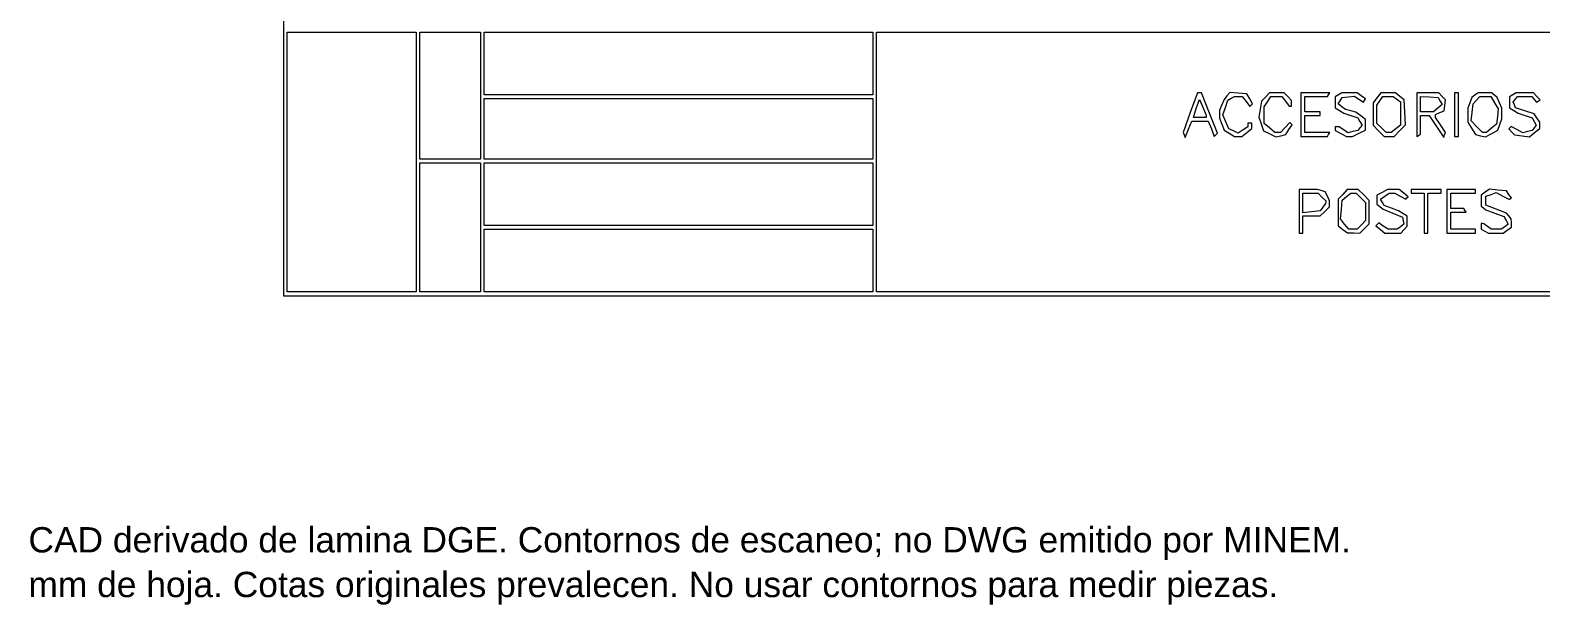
# Paper-space layout 'AN-15-DGE-071' of a CAD drawing. Header units: metres, sheet in millimetres. Extents: x 12 to 192, y 4 to 291.
# Drawn here: x 12.1 to 113.6, y 4.5 to 43.1 of the extents above; entities that cross this region are included whole.
import ezdxf

# ---------------------------------------------------------------- set-up
doc = ezdxf.new("R2010")
doc.units = ezdxf.units.M
doc.layers.add('DGE_CONTORNOS', color=7, linetype='Continuous', lineweight=0)
doc.layers.add('DGE_DATOS', color=7, linetype='Continuous', lineweight=0)
doc.styles.add('DGE_ARIAL', font='arial.ttf')

# ---------------------------------------------------------------- blocks, each defined once
blk = doc.blocks.new('LP_REF_DGE_MT_071')
at = {"layer": 'DGE_CONTORNOS'}
for points in [[(29.13, 147.42), (29.13, 25.24), (110.71, 25.24), (192.29, 25.24), (192.29, 147.42), (192.29, 269.6), (110.71, 269.6), (29.13, 269.6)], [(38.04, 34.22), (38.04, 25.5), (33.71, 25.5), (29.38, 25.5), (29.38, 34.22), (29.38, 42.93), (33.71, 42.93), (38.04, 42.93)], [(42.37, 38.67), (42.37, 34.41), (40.33, 34.41), (38.29, 34.41), (38.29, 38.67), (38.29, 42.93), (40.33, 42.93), (42.37, 42.93)], [(68.71, 40.83), (68.71, 38.73), (55.67, 38.73), (42.62, 38.73), (42.62, 40.83), (42.62, 42.93), (55.67, 42.93), (68.71, 42.93)], [(170.15, 34.22), (170.15, 25.5), (119.56, 25.5), (68.97, 25.5), (68.97, 34.22), (68.97, 42.93), (119.56, 42.93), (170.15, 42.93)], [(90.03, 37.53), (89.56, 36.2), (89.62, 36.04), (89.69, 35.87), (89.91, 36.41), (90.13, 36.95), (90.69, 36.95), (91.24, 36.95), (91.45, 36.44), (91.65, 35.92), (91.76, 36.03), (91.87, 36.14), (91.33, 37.5), (90.79, 38.86), (90.65, 38.86), (90.51, 38.86)], [(92.5, 38.65), (92.31, 38.42), (92.15, 38.06), (92, 37.7), (92, 37.43), (92, 37.16), (92.15, 36.76), (92.3, 36.35), (92.65, 36.14), (93, 35.93), (93.25, 35.93), (93.5, 35.93), (93.83, 36.2), (94.17, 36.46), (94.17, 36.64), (94.17, 36.83), (94.04, 36.83), (93.91, 36.83), (93.91, 36.7), (93.91, 36.58), (93.59, 36.37), (93.26, 36.15), (92.94, 36.3), (92.63, 36.44), (92.43, 36.91), (92.23, 37.38), (92.39, 37.88), (92.56, 38.37), (92.78, 38.49), (93, 38.61), (93.26, 38.61), (93.51, 38.61), (93.78, 38.27), (94.04, 37.93), (94.13, 38.02), (94.22, 38.11), (94.03, 38.46), (93.84, 38.8), (93.26, 38.84), (92.69, 38.87)], [(95.09, 38.57), (94.81, 38.29), (94.73, 37.76), (94.65, 37.23), (94.8, 36.77), (94.95, 36.3), (95.37, 36.1), (95.79, 35.9), (96.12, 35.98), (96.45, 36.07), (96.66, 36.39), (96.87, 36.71), (96.79, 36.79), (96.71, 36.87), (96.4, 36.53), (96.09, 36.19), (95.9, 36.19), (95.71, 36.19), (95.35, 36.5), (94.99, 36.8), (94.99, 37.36), (94.99, 37.92), (95.22, 38.26), (95.44, 38.61), (95.81, 38.61), (96.18, 38.61), (96.43, 38.29), (96.68, 37.97), (96.76, 37.97), (96.84, 37.97), (96.84, 38.16), (96.84, 38.35), (96.58, 38.61), (96.33, 38.86), (95.84, 38.86), (95.36, 38.86)], [(97.47, 37.4), (97.47, 35.93), (98.36, 35.93), (99.24, 35.93), (99.32, 36.06), (99.4, 36.19), (98.56, 36.19), (97.73, 36.19), (97.73, 36.76), (97.73, 37.33), (98.24, 37.33), (98.75, 37.33), (98.75, 37.46), (98.75, 37.59), (98.24, 37.59), (97.73, 37.59), (97.73, 38.1), (97.73, 38.61), (98.49, 38.61), (99.24, 38.61), (99.32, 38.73), (99.4, 38.86), (98.44, 38.86), (97.47, 38.86)], [(99.99, 38.72), (99.77, 38.59), (99.77, 38.22), (99.77, 37.85), (100.05, 37.67), (100.34, 37.49), (100.82, 37.34), (101.29, 37.19), (101.43, 36.93), (101.57, 36.68), (101.42, 36.51), (101.28, 36.34), (100.96, 36.26), (100.63, 36.18), (100.33, 36.37), (100.03, 36.57), (99.9, 36.57), (99.77, 36.57), (99.77, 36.45), (99.77, 36.32), (100.14, 36.13), (100.52, 35.93), (100.73, 35.93), (100.94, 35.93), (101.37, 36.14), (101.8, 36.35), (101.8, 36.7), (101.8, 37.06), (101.48, 37.32), (101.15, 37.57), (100.81, 37.65), (100.47, 37.73), (100.21, 37.92), (99.96, 38.11), (100.1, 38.32), (100.24, 38.54), (100.65, 38.58), (101.06, 38.63), (101.36, 38.43), (101.66, 38.23), (101.73, 38.35), (101.81, 38.46), (101.52, 38.66), (101.24, 38.86), (100.72, 38.86), (100.21, 38.85)], [(102.57, 38.53), (102.31, 38.19), (102.31, 37.44), (102.31, 36.68), (102.68, 36.31), (103.06, 35.93), (103.39, 35.93), (103.73, 35.93), (104.12, 36.32), (104.5, 36.71), (104.45, 37.55), (104.4, 38.39), (104.1, 38.62), (103.81, 38.86), (103.32, 38.86), (102.84, 38.86)], [(103.91, 38.43), (104.16, 38.25), (104.16, 37.47), (104.16, 36.68), (103.84, 36.44), (103.52, 36.2), (103.36, 36.19), (103.19, 36.19), (102.88, 36.5), (102.57, 36.81), (102.57, 37.43), (102.57, 38.04), (102.76, 38.32), (102.96, 38.61), (103.31, 38.61), (103.66, 38.61)], [(105.24, 37.39), (105.24, 35.92), (105.37, 36), (105.49, 36.08), (105.49, 36.71), (105.49, 37.33), (105.79, 37.33), (106.09, 37.33), (106.58, 36.6), (107.06, 35.87), (107.12, 36.04), (107.17, 36.2), (106.84, 36.7), (106.51, 37.2), (106.51, 37.3), (106.51, 37.4), (106.8, 37.53), (107.08, 37.65), (107.13, 38.01), (107.17, 38.38), (106.95, 38.62), (106.73, 38.86), (105.98, 38.86), (105.24, 38.86)], [(106.82, 38.31), (106.96, 38.08), (106.66, 37.84), (106.36, 37.59), (105.92, 37.59), (105.49, 37.59), (105.49, 38.11), (105.49, 38.62), (106.08, 38.58), (106.68, 38.54)], [(107.78, 37.4), (107.78, 35.93), (107.91, 35.93), (108.04, 35.93), (108.04, 37.4), (108.04, 38.86), (107.91, 38.86), (107.78, 38.86)], [(109.15, 38.7), (108.94, 38.54), (108.81, 38.19), (108.67, 37.83), (108.68, 37.36), (108.68, 36.89), (108.93, 36.48), (109.18, 36.07), (109.52, 35.98), (109.86, 35.9), (110.28, 36.12), (110.7, 36.35), (110.83, 36.73), (110.97, 37.12), (110.97, 37.48), (110.97, 37.83), (110.81, 38.19), (110.65, 38.54), (110.46, 38.7), (110.27, 38.85), (109.81, 38.86), (109.36, 38.86)], [(110.47, 38.19), (110.72, 37.78), (110.66, 37.27), (110.6, 36.76), (110.27, 36.48), (109.93, 36.19), (109.8, 36.19), (109.67, 36.19), (109.29, 36.58), (108.9, 36.97), (108.96, 37.54), (109.03, 38.11), (109.25, 38.36), (109.48, 38.61), (109.84, 38.61), (110.21, 38.61)], [(111.7, 38.72), (111.47, 38.59), (111.47, 38.22), (111.47, 37.85), (111.76, 37.67), (112.05, 37.49), (112.53, 37.34), (113, 37.19), (113.14, 36.93), (113.27, 36.68), (113.13, 36.51), (112.99, 36.34), (112.68, 36.26), (112.36, 36.18), (111.97, 36.39), (111.58, 36.59), (111.5, 36.51), (111.43, 36.44), (111.62, 36.24), (111.82, 36.04), (112.32, 35.98), (112.81, 35.91), (113.16, 36.19), (113.51, 36.46), (113.51, 36.68), (113.51, 36.9), (113.32, 37.17), (113.13, 37.44), (112.5, 37.65), (111.88, 37.86), (111.8, 38.06), (111.72, 38.26), (111.87, 38.43), (112.01, 38.61), (112.49, 38.61), (112.97, 38.61), (113.13, 38.42), (113.29, 38.23), (113.41, 38.3), (113.53, 38.38), (113.31, 38.62), (113.09, 38.86), (112.5, 38.86), (111.92, 38.85)], [(68.71, 36.44), (68.71, 34.41), (55.67, 34.41), (42.62, 34.41), (42.62, 36.44), (42.62, 38.48), (55.67, 38.48), (68.71, 38.48)], [(91.1, 37.3), (91.11, 37.21), (90.67, 37.21), (90.24, 37.21), (90.44, 37.81), (90.65, 38.41), (90.87, 37.9), (91.09, 37.4)], [(42.37, 29.83), (42.37, 25.5), (40.33, 25.5), (38.29, 25.5), (38.29, 29.83), (38.29, 34.15), (40.33, 34.15), (42.37, 34.15)], [(68.71, 32.05), (68.71, 29.95), (55.67, 29.95), (42.62, 29.95), (42.62, 32.05), (42.62, 34.15), (55.67, 34.15), (68.71, 34.15)], [(97.35, 30.91), (97.35, 29.44), (97.47, 29.44), (97.6, 29.44), (97.6, 30.02), (97.6, 30.59), (98.18, 30.59), (98.76, 30.59), (99.07, 30.9), (99.38, 31.21), (99.38, 31.41), (99.38, 31.6), (99.24, 31.91), (99.1, 32.22), (98.83, 32.3), (98.56, 32.37), (97.95, 32.37), (97.35, 32.37)], [(98.87, 31.86), (99.13, 31.61), (99.13, 31.51), (99.12, 31.42), (98.94, 31.18), (98.76, 30.94), (98.18, 30.88), (97.6, 30.81), (97.6, 31.46), (97.6, 32.12), (98.11, 32.12), (98.62, 32.12)], [(100.27, 32.04), (99.96, 31.71), (99.96, 30.83), (99.96, 29.94), (100.27, 29.69), (100.59, 29.45), (101.01, 29.45), (101.43, 29.44), (101.74, 29.76), (102.06, 30.07), (102.06, 30.85), (102.06, 31.63), (101.68, 32), (101.31, 32.37), (100.94, 32.37), (100.57, 32.37)], [(101.49, 31.8), (101.8, 31.49), (101.8, 30.89), (101.8, 30.29), (101.53, 29.99), (101.25, 29.7), (100.96, 29.7), (100.68, 29.7), (100.4, 30.05), (100.12, 30.4), (100.18, 31.03), (100.24, 31.66), (100.53, 31.89), (100.81, 32.12), (100.99, 32.12), (101.18, 32.12)], [(102.92, 32.17), (102.57, 31.98), (102.57, 31.68), (102.57, 31.38), (102.78, 31.21), (102.98, 31.04), (103.63, 30.77), (104.28, 30.51), (104.33, 30.27), (104.38, 30.03), (104.15, 29.87), (103.92, 29.7), (103.62, 29.7), (103.32, 29.7), (103, 29.91), (102.69, 30.12), (102.59, 30.02), (102.5, 29.93), (102.8, 29.69), (103.1, 29.44), (103.64, 29.44), (104.18, 29.44), (104.39, 29.68), (104.6, 29.91), (104.6, 30.25), (104.6, 30.58), (104.32, 30.76), (104.03, 30.94), (103.54, 31.11), (103.05, 31.29), (102.94, 31.5), (102.82, 31.72), (103.1, 31.92), (103.39, 32.12), (103.58, 32.12), (103.77, 32.12), (104.14, 31.92), (104.51, 31.73), (104.59, 31.81), (104.67, 31.88), (104.37, 32.13), (104.06, 32.37), (103.67, 32.37), (103.27, 32.36)], [(104.86, 32.24), (104.86, 32.12), (105.3, 32.12), (105.75, 32.12), (105.75, 30.78), (105.75, 29.44), (105.87, 29.44), (106, 29.44), (106, 30.78), (106, 32.12), (106.45, 32.12), (106.89, 32.12), (106.89, 32.24), (106.89, 32.37), (105.87, 32.37), (104.86, 32.37)], [(107.27, 30.91), (107.27, 29.44), (108.23, 29.44), (109.18, 29.44), (109.18, 29.57), (109.18, 29.7), (108.36, 29.7), (107.53, 29.7), (107.53, 30.27), (107.53, 30.84), (108.05, 30.84), (108.56, 30.84), (108.48, 30.97), (108.41, 31.1), (107.97, 31.1), (107.53, 31.1), (107.53, 31.61), (107.53, 32.12), (108.36, 32.12), (109.18, 32.12), (109.18, 32.24), (109.18, 32.37), (108.23, 32.37), (107.27, 32.37)], [(109.85, 32.18), (109.57, 31.98), (109.57, 31.62), (109.57, 31.26), (109.72, 31.13), (109.88, 31.01), (110.49, 30.78), (111.1, 30.55), (111.24, 30.29), (111.38, 30.04), (111.15, 29.87), (110.92, 29.7), (110.58, 29.7), (110.25, 29.7), (110, 29.89), (109.76, 30.07), (109.66, 30.08), (109.57, 30.08), (109.57, 29.89), (109.57, 29.71), (109.81, 29.58), (110.06, 29.44), (110.55, 29.44), (111.04, 29.44), (111.32, 29.64), (111.6, 29.84), (111.6, 30.12), (111.59, 30.4), (111.44, 30.6), (111.28, 30.79), (110.58, 31.05), (109.88, 31.32), (109.88, 31.62), (109.88, 31.92), (110.24, 32.04), (110.59, 32.17), (111.03, 31.93), (111.48, 31.69), (111.54, 31.76), (111.6, 31.82), (111.43, 32.04), (111.27, 32.27), (110.7, 32.33), (110.14, 32.39)], [(68.71, 27.6), (68.71, 25.5), (55.67, 25.5), (42.62, 25.5), (42.62, 27.6), (42.62, 29.7), (55.67, 29.7), (68.71, 29.7)]]:
    blk.add_lwpolyline(points, close=True, dxfattribs=at)
at = {"layer": 'DGE_DATOS', "style": 'DGE_ARIAL'}
for s, p in [('CAD derivado de lamina DGE. Contornos de escaneo; no DWG emitido por MINEM.', (12, 8)), ('mm de hoja. Cotas originales prevalecen. No usar contornos para medir piezas.', (12, 5))]:
    blk.add_text(s, height=1.7, dxfattribs=at).set_placement(p)

psp = doc.layouts.new('AN-15-DGE-071')

# ---------------------------------------------------------------- block references
at = {"layer": 'DGE_DATOS'}
psp.add_blockref('LP_REF_DGE_MT_071', (0, 0), dxfattribs=at)

doc.saveas('drawing.dxf')
